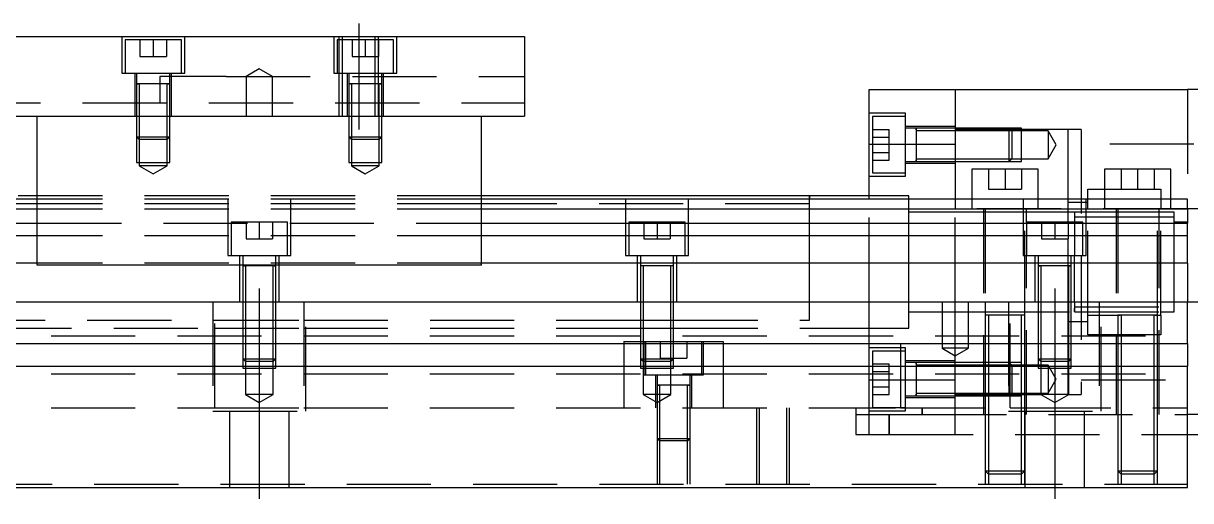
# Model space of a CAD drawing. Extents: x -20 to 621, y -278 to 102.
# Drawn here: x 224.4 to 400.5, y -234.8 to -162.8 of the extents above; entities that cross this region are included whole.
import ezdxf

# ---------------------------------------------------------------- set-up
doc = ezdxf.new("R2010")
doc.units = 0
doc.linetypes.add('CENTER', pattern=[50.8, 31.75, -6.35, 6.35, -6.35])
doc.linetypes.add('DASHED', pattern=[19.05, 12.7, -6.35])
doc.layers.get('0').update_dxf_attribs({"linetype": 'CONTINUOUS'})
doc.layers.add('CENTER', color=1, linetype='CENTER')

msp = doc.modelspace()

# ---------------------------------------------------------------- linework, layer by layer
at = {"color": 7, "linetype": 'CONTINUOUS'}
for p, q in [((100, -164.77), (300, -164.77)), ((300, -164.77), (300, -176.77)), ((352, -172.77), (365, -172.77)), ((352, -180.98658), (352, -172.77)), ((365, -172.77), (365, -189.27)), ((365, -172.77), (400, -172.77)), ((410, -172.77), (400, -172.77)), ((100, -176.77), (300, -176.77)), ((226.5, -199.27), (226.5, -176.77)), ((293.5, -199.27), (293.5, -176.77)), ((359.1, -178.592326), (359.1, -178.99233)), ((352, -180.98658), (365, -180.98658)), ((352, -189.27), (352, -180.98658)), ((359.1, -180.950286), (359.1, -181.234376)), ((377.5, -184.77), (367.5, -184.77)), ((367.5, -184.77), (367.5, -189.27)), ((377.5, -189.27), (377.5, -184.77)), ((397.5, -184.77), (387.5, -184.77)), ((387.5, -184.77), (387.5, -189.27)), ((397.5, -189.27), (397.5, -184.77)), ((226.5, -189.27), (173.5, -189.27)), ((343, -188.77), (293.5, -188.77)), ((400, -189.27), (293.5, -189.27)), ((343, -188.77), (342.995, -188.77)), ((343, -188.769994), (343, -189.27)), ((343, -188.770502), (343, -188.77)), ((352, -188.77), (343, -188.77)), ((343.005, -188.77), (343, -188.77)), ((343, -189.267168), (343, -188.770502)), ((400, -190.809608), (400, -189.27)), ((226.5, -190.809608), (173.5, -190.809608)), ((400, -190.809608), (293.5, -190.809608)), ((383, -191.269994), (383, -192.02)), ((410, -190.77), (400, -190.77)), ((400, -190.809608), (400, -192.930392)), ((173.5, -192.930392), (226.5, -192.930392)), ((293.5, -192.930392), (400, -192.930392)), ((400, -194.840532), (400, -192.930392)), ((226.5, -194.840532), (173.5, -194.840532)), ((400, -194.840532), (293.5, -194.840532)), ((400, -198.951934), (400, -194.840532)), ((226.5, -198.951934), (173.5, -198.951934)), ((400, -198.951934), (293.5, -198.951934)), ((400, -198.951934), (400, -204.77)), ((293.5, -199.27), (226.5, -199.27)), ((0, -204.77), (400, -204.77)), ((400, -211.07), (400, -204.77)), ((0, -211.07), (400, -211.07)), ((400, -211.07), (400, -214.47)), ((0, -214.47), (400, -214.47)), ((359.1, -213.947664), (359.1, -213.948522)), ((359.1, -213.948522), (359.1, -214.47)), ((370, -214.34767), (369.5, -214.34767)), ((400, -232.77), (400, -214.47)), ((359.1, -216.297638), (359.1, -216.57851)), ((359.1, -218.214666), (359.1, -218.947674)), ((369.5, -218.54767), (370, -218.54767)), ((410, -221.77), (400, -221.77)), ((400, -224.77), (410, -224.77)), ((0, -232.77), (400, -232.77))]:
    msp.add_line(p, q, dxfattribs=at)
at = {"color": 3, "linetype": 'DASHED'}
for p, q in [((239.25, -164.77), (239.25, -170.27)), ((248.25, -165.27), (239.75, -165.27)), ((239.75, -165.27), (239.75, -170.27)), ((242, -165.27), (242, -167.77)), ((244, -165.27), (244, -167.77)), ((246, -165.27), (246, -167.77)), ((248.25, -170.27), (248.25, -165.27)), ((248.75, -170.27), (248.75, -164.77)), ((271.25, -164.77), (271.25, -170.27)), ((280.25, -165.27), (271.75, -165.27)), ((271.75, -165.27), (271.75, -170.27)), ((272.000006, -164.77), (272.000006, -176.77)), ((272.5, -164.77), (272.5, -176.77)), ((274, -165.27), (274, -167.77)), ((276, -165.27), (276, -167.77)), ((277.5, -176.77), (277.5, -164.77)), ((277.999994, -176.77), (277.999994, -164.77)), ((278, -165.27), (278, -167.77)), ((280.25, -170.27), (280.25, -165.27)), ((280.75, -170.27), (280.75, -164.77)), ((242, -167.77), (244, -167.77)), ((244, -167.77), (246, -167.77)), ((274, -167.77), (276, -167.77)), ((276, -167.77), (278, -167.77)), ((239.25, -170.27), (248.75, -170.27)), ((241.25, -170.27), (241.25, -176.77)), ((241.5, -170.27), (241.5, -171.87)), ((245, -170.77), (245, -174.77)), ((255, -170.77), (245, -170.77)), ((246.5, -171.87), (246.5, -170.27)), ((246.75, -176.77), (246.75, -170.27)), ((255, -170.77), (300, -170.77)), ((260, -169.6153), (258, -170.77)), ((258, -170.77), (260, -170.77)), ((258, -170.77), (258, -176.77)), ((262, -170.77), (260, -169.6153)), ((260, -170.77), (262, -170.77)), ((262, -176.77), (262, -170.77)), ((271.25, -170.27), (280.75, -170.27)), ((273.25, -170.27), (273.25, -176.77)), ((273.5, -170.27), (273.5, -171.87)), ((278.5, -171.87), (278.5, -170.27)), ((278.75, -176.77), (278.75, -170.27)), ((241.5, -171.865), (241.5, -171.87)), ((241.5, -171.87), (241.757448, -171.87)), ((241.757468, -171.87), (241.5, -171.87)), ((241.5, -171.87), (241.5, -171.875)), ((241.5, -171.87), (241.5, -176.76998)), ((246.242552, -171.87), (241.757468, -171.87)), ((241.9, -171.87), (241.9, -176.76998)), ((246.1, -176.76998), (246.1, -171.87)), ((246.5, -171.87), (246.242552, -171.87)), ((246.242602, -171.87), (246.5, -171.87)), ((246.5, -171.87), (246.5, -171.865)), ((246.5, -171.875), (246.5, -171.87)), ((246.5, -176.76998), (246.5, -171.87)), ((273.5, -171.865), (273.5, -171.87)), ((273.5, -171.87), (273.757448, -171.87)), ((273.757468, -171.87), (273.5, -171.87)), ((273.5, -171.87), (273.5, -171.875)), ((273.5, -171.87), (273.5, -176.76998)), ((278.242552, -171.87), (273.757468, -171.87)), ((273.9, -171.87), (273.9, -176.76998)), ((278.1, -176.76998), (278.1, -171.87)), ((278.5, -171.87), (278.242552, -171.87)), ((278.242602, -171.87), (278.5, -171.87)), ((278.5, -171.87), (278.5, -171.865)), ((278.5, -171.875), (278.5, -171.87)), ((278.5, -176.76998), (278.5, -171.87)), ((400, -172.77), (400, -189.27)), ((100, -174.77), (300, -174.77)), ((241.5, -176.77), (241.5, -179.87)), ((241.500006, -176.77), (241.500006, -179.870006)), ((241.9, -176.77), (241.9, -180.27)), ((246.1, -180.27), (246.1, -176.77)), ((246.499994, -179.870006), (246.499994, -176.77)), ((246.5, -179.87), (246.5, -176.77)), ((273.5, -176.77), (273.5, -179.87)), ((273.500006, -176.77), (273.500006, -179.870006)), ((273.9, -176.77), (273.9, -180.27)), ((278.1, -180.27), (278.1, -176.77)), ((278.499994, -179.870006), (278.499994, -176.77)), ((278.5, -179.87), (278.5, -176.77)), ((357.5, -176.34233), (352, -176.34233)), ((352.5, -176.84233), (352.5, -181.09233)), ((357.5, -176.84233), (352.5, -176.84233)), ((357.5, -181.09233), (357.5, -176.34233)), ((352.5, -178.78293), (355, -178.78293)), ((355, -179.93763), (355, -178.78293)), ((365, -178.34233), (357.5, -178.34233)), ((359.105, -178.59233), (357.5, -178.59233)), ((364.99998, -178.59233), (359.095, -178.59233)), ((359.1, -178.59233), (359.1, -178.84978)), ((359.1, -178.849798), (359.1, -178.59233)), ((359.1, -178.84978), (359.1, -181.09233)), ((364.99998, -178.99233), (359.1, -178.99233)), ((373.1, -178.59233), (365, -178.59233)), ((373.100006, -178.592336), (365, -178.592336)), ((373.27767, -178.77), (365, -178.77)), ((373.5, -178.99233), (365, -178.99233)), ((373.1, -181.09233), (373.1, -178.59233)), ((373.5, -178.99233), (373.1, -178.59233)), ((375, -178.592336), (373.10002, -178.592336)), ((382, -178.77), (373.27767, -178.77)), ((373.5, -178.99233), (373.5, -181.09233)), ((375, -178.99233), (373.50002, -178.99233)), ((375, -183.592326), (375, -178.592336)), ((379, -178.99233), (375, -178.99233)), ((379, -178.99233), (379, -181.09233)), ((380.212436, -181.09233), (379, -178.99233)), ((382, -189.27), (382, -178.77)), ((384, -178.77), (382, -178.77)), ((384, -178.77), (384, -218.77)), ((241.5, -179.87), (246.5, -179.87)), ((241.5, -179.87), (241.9, -180.27)), ((241.500006, -179.87002), (241.500006, -183.77)), ((246.1, -180.27), (241.9, -180.27)), ((241.9, -180.27002), (241.9, -183.77)), ((246.1, -180.27), (246.5, -179.87)), ((246.1, -183.77), (246.1, -180.27002)), ((246.499994, -183.77), (246.499994, -179.87002)), ((273.5, -179.87), (278.5, -179.87)), ((273.5, -179.87), (273.9, -180.27)), ((273.500006, -179.87002), (273.500006, -183.77)), ((278.1, -180.27), (273.9, -180.27)), ((273.9, -180.27002), (273.9, -183.77)), ((278.1, -180.27), (278.5, -179.87)), ((278.1, -183.77), (278.1, -180.27002)), ((278.499994, -183.77), (278.499994, -179.87002)), ((352.5, -179.93763), (355, -179.93763)), ((352.5, -181.09233), (352.5, -185.34233)), ((355, -182.247032), (355, -179.93763)), ((357.5, -185.84233), (357.5, -181.09233)), ((359.1, -181.09233), (359.1, -183.334932)), ((373.1, -183.59233), (373.1, -181.09233)), ((373.5, -181.09233), (373.5, -183.19233)), ((379, -181.09233), (379, -183.19233)), ((379, -183.19233), (380.212436, -181.09233)), ((401, -181.02), (384, -181.02)), ((352.5, -182.247032), (355, -182.247032)), ((355, -183.401732), (355, -182.247032)), ((241.500006, -183.77), (246.499994, -183.77)), ((241.9, -183.77), (241.9, -184.27)), ((246.1, -184.27), (241.9, -184.27)), ((241.9, -184.27), (244, -185.482436)), ((244, -185.482436), (246.1, -184.27)), ((246.1, -184.27), (246.1, -183.77)), ((273.500006, -183.77), (278.499994, -183.77)), ((273.9, -183.77), (273.9, -184.27)), ((278.1, -184.27), (273.9, -184.27)), ((273.9, -184.27), (276, -185.482436)), ((276, -185.482436), (278.1, -184.27)), ((278.1, -184.27), (278.1, -183.77)), ((352.5, -183.401732), (355, -183.401732)), ((357.5, -183.59233), (359.105, -183.59233)), ((357.5, -183.84233), (365, -183.84233)), ((359.095, -183.59233), (364.99998, -183.59233)), ((359.1, -183.19233), (364.99998, -183.19233)), ((359.1, -183.59233), (359.1, -183.334882)), ((359.1, -183.59233), (359.1, -183.334882)), ((359.1, -183.334932), (359.1, -183.59233)), ((359.1, -183.334932), (359.1, -183.59233)), ((365, -183.19233), (373.5, -183.19233)), ((365, -183.592326), (373.100006, -183.592326)), ((365, -183.59233), (373.1, -183.59233)), ((370, -184.77), (370, -187.77)), ((372.5, -184.77), (372.5, -187.77)), ((373.1, -183.59233), (373.5, -183.19233)), ((373.10002, -183.592326), (375, -183.592326)), ((373.50002, -183.19233), (375, -183.19233)), ((375, -183.19233), (379, -183.19233)), ((375, -184.77), (375, -187.77)), ((390, -184.77), (390, -187.77)), ((392.5, -184.77), (392.5, -187.77)), ((395, -184.77), (395, -187.77)), ((352, -185.84233), (357.5, -185.84233)), ((352.5, -185.34233), (357.5, -185.34233)), ((370, -187.77), (372.5, -187.77)), ((372.5, -187.77), (375, -187.77)), ((385, -187.77), (387.5, -187.77)), ((385, -189.27), (385, -187.77)), ((387.5, -187.77), (390, -187.77)), ((390, -187.77), (392.5, -187.77)), ((392.5, -187.77), (395, -187.77)), ((395, -187.77), (396, -187.77)), ((396, -187.77), (396, -189.27)), ((226.5, -190.02), (205, -190.02)), ((293.5, -188.77), (215.00002, -188.77)), ((293.5, -189.27), (226.5, -189.27)), ((293.5, -190.02), (226.5, -190.02)), ((255.25, -189.27), (255.25, -197.77)), ((264.75, -197.77), (264.75, -189.27)), ((343, -190.02), (293.5, -190.02)), ((315.25, -189.27), (315.25, -197.77)), ((324.75, -197.77), (324.75, -189.27)), ((343, -198.970066), (343, -189.267168)), ((358, -188.77), (352, -188.77)), ((352, -204.77), (352, -189.27)), ((358, -198.77), (358, -188.77)), ((358, -198.77), (358, -188.77)), ((365, -189.27), (365, -190.77)), ((367.5, -189.27), (367.5, -190.77)), ((375.25, -189.27), (375.25, -197.77)), ((377.5, -190.77), (377.5, -189.27)), ((382, -190.77), (382, -189.27)), ((385, -189.77), (382, -189.77)), ((384.75, -197.77), (384.75, -189.27)), ((385, -190.77), (385, -189.27)), ((387.5, -189.27), (387.5, -190.77)), ((396, -189.27), (396, -190.77)), ((397.5, -190.77), (397.5, -189.27)), ((293.5, -190.809608), (226.5, -190.809608)), ((365, -191.27), (358, -191.27)), ((365, -204.77), (365, -190.77)), ((400, -190.77), (365, -190.77)), ((369.5, -191.27), (365, -191.27)), ((369.25, -190.77), (369.25, -221.77)), ((369.5, -190.77), (369.5, -204.77)), ((375.5, -191.27), (369.5, -191.27)), ((375.5, -206.775), (375.5, -190.77)), ((382, -191.27), (375.5, -191.27)), ((375.75, -192.77), (375.75, -190.77)), ((382, -192.77), (382, -190.77)), ((383, -191.27), (382, -191.27)), ((383, -191.27), (382.995, -191.27)), ((383, -191.27), (383, -191.819038)), ((383.005, -191.27), (383, -191.27)), ((385, -191.27), (383, -191.27)), ((383, -191.819038), (383, -192.76884)), ((385, -206.77), (385, -190.77)), ((389.5, -191.27), (385, -191.27)), ((389.25, -190.77), (389.25, -221.77)), ((389.5, -190.77), (389.5, -206.775)), ((395.5, -191.27), (389.5, -191.27)), ((395.5, -206.775), (395.5, -190.77)), ((396, -191.27), (395.5, -191.27)), ((395.75, -221.77), (395.75, -190.77)), ((396, -206.77), (396, -190.77)), ((398, -191.27), (396, -191.27)), ((398, -198.77), (398, -191.27)), ((226.5, -192.930392), (293.5, -192.930392)), ((264.25, -192.77), (255.75, -192.77)), ((255.75, -192.77), (255.75, -197.77)), ((258, -192.77), (258, -195.27)), ((260, -192.77), (260, -195.27)), ((262, -192.77), (262, -195.27)), ((264.25, -197.77), (264.25, -192.77)), ((324.25, -192.77), (315.75, -192.77)), ((315.75, -192.77), (315.75, -197.77)), ((318, -192.77), (318, -195.27)), ((320, -192.77), (320, -195.27)), ((322, -192.77), (322, -195.27)), ((324.25, -197.77), (324.25, -192.77)), ((384.25, -192.77), (375.75, -192.77)), ((375.75, -192.77), (375.75, -197.77)), ((378, -192.77), (378, -195.27)), ((380, -192.77), (380, -195.27)), ((382, -192.77), (382, -195.27)), ((385, -192.02), (383, -192.02)), ((383, -192.76884), (383, -197.669728)), ((384.25, -197.77), (384.25, -192.77)), ((389.5, -192.02), (385, -192.02)), ((395.5, -192.02), (389.5, -192.02)), ((396, -192.02), (395.5, -192.02)), ((398, -192.02), (396, -192.02)), ((400, -192.77), (398, -192.77)), ((418, -192.77), (400, -192.77)), ((293.5, -194.840532), (226.5, -194.840532)), ((258, -195.27), (260, -195.27)), ((260, -195.27), (262, -195.27)), ((318, -195.27), (320, -195.27)), ((320, -195.27), (322, -195.27)), ((378, -195.27), (380, -195.27)), ((380, -195.27), (382, -195.27)), ((382, -198.77), (382, -195.27)), ((293.5, -198.951934), (226.5, -198.951934)), ((255.25, -197.77), (264.75, -197.77)), ((257, -197.77), (257, -204.77)), ((257.5, -197.77), (257.5, -199.37)), ((262.5, -199.37), (262.5, -197.77)), ((263, -204.77), (263, -197.77)), ((315.25, -197.77), (324.75, -197.77)), ((317, -197.77), (317, -204.77)), ((317.5, -197.77), (317.5, -199.37)), ((322.5, -199.37), (322.5, -197.77)), ((323, -204.77), (323, -197.77)), ((343, -207.52), (343, -198.970066)), ((358, -208.77), (358, -198.77)), ((358, -208.77), (358, -198.77)), ((375.25, -197.77), (384.75, -197.77)), ((375.75, -221.77), (375.75, -197.77)), ((377, -197.77), (377, -204.77)), ((377.5, -197.77), (377.5, -199.37)), ((382, -204.77), (382, -198.77)), ((382.5, -199.37), (382.5, -197.77)), ((383, -204.77), (383, -197.77)), ((398, -206.27), (398, -198.77)), ((257.5, -199.365), (257.5, -199.37)), ((257.5, -199.37), (257.757448, -199.37)), ((257.757468, -199.37), (257.5, -199.37)), ((257.5, -199.37), (257.5, -199.375)), ((257.5, -199.37), (257.5, -204.76998)), ((262.242552, -199.37), (257.757468, -199.37)), ((257.9, -199.37), (257.9, -204.76998)), ((262.1, -204.76998), (262.1, -199.37)), ((262.5, -199.37), (262.242552, -199.37)), ((262.242602, -199.37), (262.5, -199.37)), ((262.5, -199.37), (262.5, -199.365)), ((262.5, -199.375), (262.5, -199.37)), ((262.5, -204.76998), (262.5, -199.37)), ((317.5, -199.365), (317.5, -199.37)), ((317.757468, -199.37), (317.5, -199.37)), ((317.5, -199.37), (317.5, -204.76998)), ((317.5, -199.37), (317.5, -199.375)), ((322.242552, -199.37), (317.757468, -199.37)), ((317.9, -199.37), (317.9, -204.76998)), ((322.1, -204.76998), (322.1, -199.37)), ((322.5, -199.37), (322.242552, -199.37)), ((322.5, -199.37), (322.5, -199.365)), ((322.5, -204.76998), (322.5, -199.37)), ((322.5, -199.375), (322.5, -199.37)), ((377.5, -199.365), (377.5, -199.37)), ((377.5, -199.37), (377.757448, -199.37)), ((377.757468, -199.37), (377.5, -199.37)), ((377.5, -199.37), (377.5, -199.375)), ((377.5, -199.37), (377.5, -204.76998)), ((382.242552, -199.37), (377.757468, -199.37)), ((377.9, -199.37), (377.9, -204.76998)), ((382.1, -204.76998), (382.1, -199.37)), ((382.5, -199.37), (382.242552, -199.37)), ((382.242602, -199.37), (382.5, -199.37)), ((382.5, -199.37), (382.5, -199.365)), ((382.5, -199.375), (382.5, -199.37)), ((382.5, -204.76998), (382.5, -199.37)), ((253, -204.77), (253, -221.27)), ((253.291796, -220.77), (253.291796, -204.77)), ((257.5, -204.77), (257.5, -211.07)), ((257.500006, -204.77), (257.500006, -211.07)), ((257.9, -204.77), (257.9, -211.07)), ((262.1, -211.07), (262.1, -204.77)), ((262.499994, -211.07), (262.499994, -204.77)), ((262.5, -211.07), (262.5, -204.77)), ((266.708204, -204.77), (266.708204, -220.77)), ((267, -221.27), (267, -204.77)), ((317.5, -204.77), (317.5, -211.07)), ((317.500006, -204.77), (317.500006, -211.07)), ((317.9, -204.77), (317.9, -211.07)), ((322.1, -211.07), (322.1, -204.77)), ((322.499994, -211.07), (322.499994, -204.77)), ((322.5, -211.07), (322.5, -204.77)), ((352, -211.07), (352, -204.77)), ((363, -204.77), (363, -211.77)), ((365, -211.07), (365, -204.77)), ((367, -211.77), (367, -204.77)), ((369.5, -204.77), (369.5, -206.77)), ((373, -204.77), (373, -221.27)), ((373.291796, -220.77), (373.291796, -204.77)), ((377.5, -204.77), (377.5, -211.07)), ((377.500006, -204.77), (377.500006, -211.07)), ((377.9, -204.77), (377.9, -211.07)), ((382, -213.77), (382, -204.77)), ((382.1, -211.07), (382.1, -204.77)), ((382.499994, -211.07), (382.499994, -204.77)), ((382.5, -211.07), (382.5, -204.77)), ((383, -204.871716), (383, -205.721128)), ((383, -205.52), (398, -205.52)), ((383, -206.27), (383, -205.720962)), ((383, -205.721128), (383, -206.27)), ((386.708204, -204.77), (386.708204, -220.77)), ((387, -221.27), (387, -204.77)), ((400, -204.77), (418, -204.77)), ((215, -207.52), (253.291796, -207.52)), ((253.291796, -207.52), (266.708204, -207.52)), ((257.5, -207.52), (257.9, -207.52)), ((257.9, -207.52), (262.1, -207.52)), ((262.1, -207.52), (262.5, -207.52)), ((266.708204, -207.52), (317.5, -207.52)), ((317.5, -207.52), (317.9, -207.52)), ((317.9, -207.52), (322.1, -207.52)), ((322.1, -207.52), (322.5, -207.52)), ((322.5, -207.52), (343, -207.52)), ((358, -206.27), (365, -206.27)), ((365, -206.27), (369.5, -206.27)), ((369.5, -206.27), (383.005, -206.27)), ((369.5, -206.765), (369.5, -206.77)), ((369.849602, -206.77), (369.5, -206.77)), ((369.5, -206.77), (369.5, -211.07)), ((369.5, -206.77), (369.5, -206.775)), ((375.15035, -206.77), (369.849602, -206.77)), ((370, -206.77), (370, -211.07)), ((375, -214.47), (375, -206.77)), ((375.5, -206.77), (375.15035, -206.77)), ((375.5, -214.47), (375.5, -206.765)), ((382, -207.77), (385, -207.77)), ((382.995, -206.27), (396, -206.27)), ((383.005, -206.27), (396, -206.27)), ((385, -206.77), (389.39999, -206.77)), ((385, -209.77), (385, -206.77)), ((389.39999, -206.77), (389.499994, -206.77)), ((389.5, -206.765), (389.5, -214.47)), ((389.5, -206.77), (389.84965, -206.77)), ((389.849602, -206.77), (389.5, -206.77)), ((395.15035, -206.77), (389.849602, -206.77)), ((390, -206.77), (390, -214.47)), ((395, -214.47), (395, -206.77)), ((395.150204, -206.77), (395.5, -206.77)), ((395.5, -206.77), (395.15035, -206.77)), ((395.5, -214.47), (395.5, -206.765)), ((395.500006, -206.77), (395.60001, -206.77)), ((395.60001, -206.77), (396, -206.77)), ((396, -206.27), (398, -206.27)), ((396, -206.77), (396, -209.77)), ((219, -208.77), (253.291796, -208.77)), ((253.291796, -208.77), (266.708204, -208.77)), ((257.5, -208.77), (257.9, -208.77)), ((257.9, -208.77), (262.1, -208.77)), ((262.1, -208.77), (262.5, -208.77)), ((266.708204, -208.77), (317.5, -208.77)), ((317.5, -208.77), (317.9, -208.77)), ((317.9, -208.77), (322.1, -208.77)), ((322.1, -208.77), (322.5, -208.77)), ((322.5, -208.77), (343.005, -208.77)), ((342.995, -208.77), (343.291796, -208.77)), ((343.291796, -208.77), (352, -208.77)), ((352, -208.77), (358, -208.77)), ((0, -209.92), (400, -209.92)), ((257.5, -211.07), (257.5, -213.37)), ((257.500006, -211.07), (257.500006, -213.370006)), ((257.9, -211.07), (257.9, -213.77)), ((262.1, -213.77), (262.1, -211.07)), ((262.499994, -213.370006), (262.499994, -211.07)), ((262.5, -213.37), (262.5, -211.07)), ((315, -210.77), (317.5, -210.77)), ((315, -210.77), (315, -211.07)), ((315, -211.07), (315, -214.47)), ((317.5, -210.77), (317.9, -210.77)), ((317.5, -211.07), (317.5, -213.37)), ((317.500006, -211.07), (317.500006, -213.370006)), ((317.9, -210.77), (322.1, -210.77)), ((317.9, -211.07), (317.9, -213.77)), ((318, -210.77), (318, -215.77)), ((318.25, -210.77), (318.25, -211.07)), ((318.25, -211.07), (318.25, -213.77)), ((320.5, -210.77), (320.5, -213.27)), ((322.1, -210.77), (322.5, -210.77)), ((322.1, -213.77), (322.1, -211.07)), ((322.499994, -213.370006), (322.499994, -211.07)), ((322.5, -210.77), (330, -210.77)), ((322.5, -213.37), (322.5, -211.07)), ((324.5, -210.77), (324.5, -213.27)), ((326.75, -211.07), (326.75, -210.77)), ((326.75, -214.47), (326.75, -211.07)), ((327, -215.77), (327, -210.77)), ((330, -210.77), (330, -211.07)), ((330, -211.07), (330, -214.47)), ((352, -214.47), (352, -211.07)), ((356.708204, -211.07), (356.708204, -214.47)), ((365, -214.47), (365, -211.07)), ((369.5, -211.07), (369.5, -214.47)), ((370, -211.07), (370, -214.47)), ((377.5, -211.07), (377.5, -213.37)), ((377.500006, -211.07), (377.500006, -213.370006)), ((377.9, -211.07), (377.9, -213.77)), ((382.1, -213.77), (382.1, -211.07)), ((382.499994, -213.370006), (382.499994, -211.07)), ((382.5, -213.37), (382.5, -211.07)), ((396, -209.77), (385, -209.77)), ((357.5, -211.69767), (352, -211.69767)), ((352.5, -212.19767), (352.5, -214.47)), ((357.5, -212.19767), (352.5, -212.19767)), ((357.5, -216.44767), (357.5, -211.69767)), ((367, -211.77), (363, -211.77)), ((363, -211.77), (365, -212.9247)), ((365, -212.9247), (367, -211.77)), ((257.5, -213.37), (262.5, -213.37)), ((257.5, -213.37), (257.9, -213.77)), ((257.500006, -213.37002), (257.500006, -214.47)), ((257.500006, -214.47), (257.500006, -214.77)), ((257.500006, -214.77), (262.499994, -214.77)), ((262.1, -213.77), (257.9, -213.77)), ((257.9, -213.77002), (257.9, -214.77)), ((257.9, -214.77), (257.9, -218.77)), ((262.1, -213.77), (262.5, -213.37)), ((262.1, -214.77), (262.1, -213.77002)), ((262.1, -218.77), (262.1, -214.77)), ((262.499994, -214.47), (262.499994, -213.37002)), ((262.499994, -214.77), (262.499994, -214.47)), ((315, -214.47), (315, -220.77)), ((317.5, -213.37), (322.5, -213.37)), ((317.5, -213.37), (317.9, -213.77)), ((317.500006, -213.37002), (317.500006, -214.47)), ((317.500006, -214.47), (317.500006, -214.77)), ((317.500006, -214.77), (322.499994, -214.77)), ((322.1, -213.77), (317.9, -213.77)), ((317.9, -213.77002), (317.9, -214.77)), ((317.9, -214.77), (317.9, -218.77)), ((318.25, -213.77), (318.25, -214.47)), ((318.25, -214.47), (318.25, -214.77)), ((318.25, -214.77), (318.25, -215.77)), ((320.5, -213.27), (322.5, -213.27)), ((322.1, -213.77), (322.5, -213.37)), ((322.1, -214.77), (322.1, -213.77002)), ((322.1, -218.77), (322.1, -214.77)), ((322.499994, -214.47), (322.499994, -213.37002)), ((322.499994, -214.77), (322.499994, -214.47)), ((322.5, -213.27), (324.5, -213.27)), ((326.75, -215.77), (326.75, -214.47)), ((330, -214.47), (330, -220.77)), ((352, -216.55342), (352, -214.47)), ((352.5, -214.138268), (355, -214.138268)), ((352.5, -214.47), (352.5, -216.44767)), ((355, -215.292968), (355, -214.138268)), ((356.708204, -214.47), (356.708204, -220.77)), ((365, -213.69767), (357.5, -213.69767)), ((359.105, -213.94767), (357.5, -213.94767)), ((364.99998, -213.94767), (359.095, -213.94767)), ((359.1, -213.94767), (359.1, -214.205118)), ((359.1, -214.205136), (359.1, -213.94767)), ((359.1, -214.205118), (359.1, -214.469906)), ((364.99998, -214.34767), (359.1, -214.34767)), ((359.1, -214.469906), (359.1, -216.44767)), ((369.5, -213.94767), (365, -213.94767)), ((369.5, -213.947674), (365, -213.947674)), ((369.5, -214.34767), (365, -214.34767)), ((365, -221.77), (365, -214.47)), ((370, -213.94767), (369.5, -213.94767)), ((370, -213.947674), (369.5, -213.947674)), ((369.5, -214.47), (369.5, -221.76998)), ((373.1, -213.94767), (370, -213.94767)), ((373.100006, -213.947674), (370, -213.947674)), ((373.5, -214.34767), (370, -214.34767)), ((370, -214.47), (370, -221.76998)), ((373.1, -214.47), (373.1, -213.94767)), ((373.5, -214.34767), (373.1, -213.94767)), ((373.1, -216.44767), (373.1, -214.47)), ((375, -213.947674), (373.10002, -213.947674)), ((373.5, -214.34767), (373.5, -214.47)), ((373.5, -214.47), (373.5, -216.44767)), ((375, -214.34767), (373.50002, -214.34767)), ((379, -214.34767), (375, -214.34767)), ((375, -221.76998), (375, -214.47)), ((375.5, -221.76998), (375.5, -214.47)), ((377.5, -213.37), (382.5, -213.37)), ((377.5, -213.37), (377.9, -213.77)), ((377.500006, -213.37002), (377.500006, -214.47)), ((377.500006, -214.47), (377.500006, -214.77)), ((377.500006, -214.77), (382.499994, -214.77)), ((382.1, -213.77), (377.9, -213.77)), ((377.9, -213.77002), (377.9, -214.77)), ((377.9, -214.77), (377.9, -218.77)), ((379, -214.34767), (379, -216.44767)), ((380.212436, -216.44767), (379, -214.34767)), ((382, -214.47), (382, -213.77)), ((382, -214.77), (382, -214.47)), ((382, -218.77), (382, -214.77)), ((382.1, -213.77), (382.5, -213.37)), ((382.1, -214.77), (382.1, -213.77002)), ((382.1, -218.77), (382.1, -214.77)), ((382.499994, -214.47), (382.499994, -213.37002)), ((382.499994, -214.77), (382.499994, -214.47)), ((389.5, -214.47), (389.5, -221.76998)), ((390, -214.47), (390, -221.76998)), ((395, -221.76998), (395, -214.47)), ((395.5, -221.76998), (395.5, -214.47)), ((0, -215.62), (400, -215.62)), ((318, -215.77), (327, -215.77)), ((319.75, -215.77), (319.75, -220.77)), ((320, -215.77), (320, -217.37)), ((325, -217.37), (325, -215.77)), ((325.25, -220.77), (325.25, -215.77)), ((352, -216.55342), (356.708204, -216.55342)), ((352, -220.77), (352, -216.55342)), ((352.5, -215.292968), (355, -215.292968)), ((352.5, -216.44767), (352.5, -220.69767)), ((355, -217.60237), (355, -215.292968)), ((356.708204, -216.55342), (365, -216.55342)), ((357.5, -221.19767), (357.5, -216.44767)), ((359.1, -216.44767), (359.1, -218.214664)), ((373.1, -218.94767), (373.1, -216.44767)), ((373.5, -216.44767), (373.5, -218.54767)), ((379, -216.44767), (379, -218.54767)), ((379, -218.54767), (380.212436, -216.44767)), ((384, -216.52), (401, -216.52)), ((320, -217.365), (320, -217.37)), ((320, -217.37), (320.257448, -217.37)), ((320.257468, -217.37), (320, -217.37)), ((320, -217.37), (320, -220.76998)), ((320, -217.37), (320, -217.375)), ((324.742552, -217.37), (320.257468, -217.37)), ((320.4, -217.37), (320.4, -220.76998)), ((324.6, -220.76998), (324.6, -217.37)), ((325, -217.37), (324.742552, -217.37)), ((324.742602, -217.37), (325, -217.37)), ((325, -217.37), (325, -217.365)), ((325, -220.76998), (325, -217.37)), ((325, -217.375), (325, -217.37)), ((352.5, -217.60237), (355, -217.60237)), ((355, -218.75707), (355, -217.60237)), ((359.1, -218.214664), (359.1, -218.690272)), ((262.1, -218.77), (257.9, -218.77)), ((257.9, -218.77), (260, -219.982436)), ((260, -219.982436), (262.1, -218.77)), ((322.1, -218.77), (317.9, -218.77)), ((317.9, -218.77), (320, -219.982436)), ((320, -219.982436), (322.1, -218.77)), ((352.5, -218.75707), (355, -218.75707)), ((357.5, -218.94767), (359.105, -218.94767)), ((357.5, -219.19767), (365, -219.19767)), ((359.095, -218.94767), (364.99998, -218.94767)), ((359.1, -218.54767), (364.99998, -218.54767)), ((359.1, -218.94767), (359.1, -218.69022)), ((359.1, -218.690272), (359.1, -218.94767)), ((365, -218.54767), (369.5, -218.54767)), ((365, -218.77), (369.5, -218.77)), ((365, -218.947664), (369.5, -218.947664)), ((365, -218.94767), (369.5, -218.94767)), ((369.5, -218.77), (370, -218.77)), ((369.5, -218.947664), (370, -218.947664)), ((369.5, -218.94767), (370, -218.94767)), ((370, -218.54767), (373.5, -218.54767)), ((370, -218.77), (373.27767, -218.77)), ((370, -218.947664), (373.100006, -218.947664)), ((370, -218.94767), (373.1, -218.94767)), ((373.1, -218.94767), (373.5, -218.54767)), ((373.10002, -218.947664), (375, -218.947664)), ((373.27767, -218.77), (375, -218.77)), ((373.50002, -218.54767), (375, -218.54767)), ((375, -218.54767), (379, -218.54767)), ((375, -218.77), (375.5, -218.77)), ((375.5, -218.77), (377.9, -218.77)), ((382.1, -218.77), (377.9, -218.77)), ((377.9, -218.77), (380, -219.982436)), ((380, -219.982436), (382.1, -218.77)), ((382.1, -218.77), (384, -218.77)), ((0, -220.77), (343.291796, -220.77)), ((253, -221.27), (267, -221.27)), ((253.291796, -220.77), (266.708204, -220.77)), ((255.5, -221.27), (255.5, -232.77)), ((264.5, -232.77), (264.5, -221.27)), ((320, -220.77), (320, -225.37)), ((320.000006, -220.77), (320.000006, -225.370006)), ((320.4, -220.77), (320.4, -225.77)), ((324.6, -225.77), (324.6, -220.77)), ((324.999994, -225.370006), (324.999994, -220.77)), ((325, -225.37), (325, -220.77)), ((335.000006, -220.77), (335.000006, -232.27)), ((335.4, -220.77), (335.4, -232.27)), ((339.6, -232.27), (339.6, -220.77)), ((339.999994, -232.27), (339.999994, -220.77)), ((343.291796, -220.77), (356.708204, -220.77)), ((350, -220.77), (350, -221.77)), ((350, -221.77), (360, -221.77)), ((350, -221.77), (350, -224.77)), ((352, -224.77), (352, -220.77)), ((352, -221.19767), (357.5, -221.19767)), ((352.5, -220.69767), (357.5, -220.69767)), ((355, -224.77), (355, -221.77)), ((355, -221.77), (355, -224.77)), ((356.708204, -220.77), (400, -220.77)), ((360, -221.77), (360, -220.77)), ((360, -220.77), (360, -221.77)), ((360, -221.77), (400, -221.77)), ((365, -224.77), (365, -221.77)), ((369.5, -221.77), (369.5, -230.27)), ((369.500006, -221.77), (369.500006, -230.270006)), ((370, -221.77), (370, -230.77)), ((373, -221.27), (387, -221.27)), ((373.291796, -220.77), (386.708204, -220.77)), ((375, -230.77), (375, -221.77)), ((375.499994, -230.270006), (375.499994, -221.77)), ((375.5, -221.27), (375.5, -232.77)), ((375.5, -230.27), (375.5, -221.77)), ((384.5, -232.77), (384.5, -221.27)), ((389.5, -221.77), (389.5, -230.27)), ((389.500006, -221.77), (389.500006, -230.270006)), ((390, -221.77), (390, -230.77)), ((395, -230.77), (395, -221.77)), ((395.499994, -230.270006), (395.499994, -221.77)), ((395.5, -230.27), (395.5, -221.77)), ((320, -225.37), (325, -225.37)), ((320, -225.37), (320.4, -225.77)), ((320.000006, -225.37002), (320.000006, -232.27)), ((324.6, -225.77), (325, -225.37)), ((324.999994, -232.27), (324.999994, -225.37002)), ((350, -224.77), (355, -224.77)), ((355, -224.77), (400, -224.77)), ((324.6, -225.77), (320.4, -225.77)), ((320.4, -225.77002), (320.4, -232.27)), ((324.6, -232.27), (324.6, -225.77002)), ((369.5, -230.27), (375.5, -230.27)), ((369.5, -230.27), (370, -230.77)), ((369.500006, -230.27002), (369.500006, -232.27)), ((375, -230.77), (375.5, -230.27)), ((375.499994, -232.27), (375.499994, -230.27002)), ((389.5, -230.27), (395.5, -230.27)), ((389.5, -230.27), (390, -230.77)), ((389.500006, -230.27002), (389.500006, -232.27)), ((395, -230.77), (395.5, -230.27)), ((395.499994, -232.27), (395.499994, -230.27002)), ((6.499992, -232.27), (400, -232.27)), ((375, -230.77), (370, -230.77)), ((370, -230.77002), (370, -232.27)), ((375, -232.27), (375, -230.77002)), ((395, -230.77), (390, -230.77)), ((390, -230.77002), (390, -232.27)), ((395, -232.27), (395, -230.77002))]:
    msp.add_line(p, q, dxfattribs=at)
at = {"layer": 'CENTER', "color": 1, "linetype": 'CENTER'}
for p, q in [((275, -162.77), (275, -178.77)), ((260, -202.77), (260, -234.77)), ((380, -202.77), (380, -234.77))]:
    msp.add_line(p, q, dxfattribs=at)

doc.saveas('drawing.dxf')
